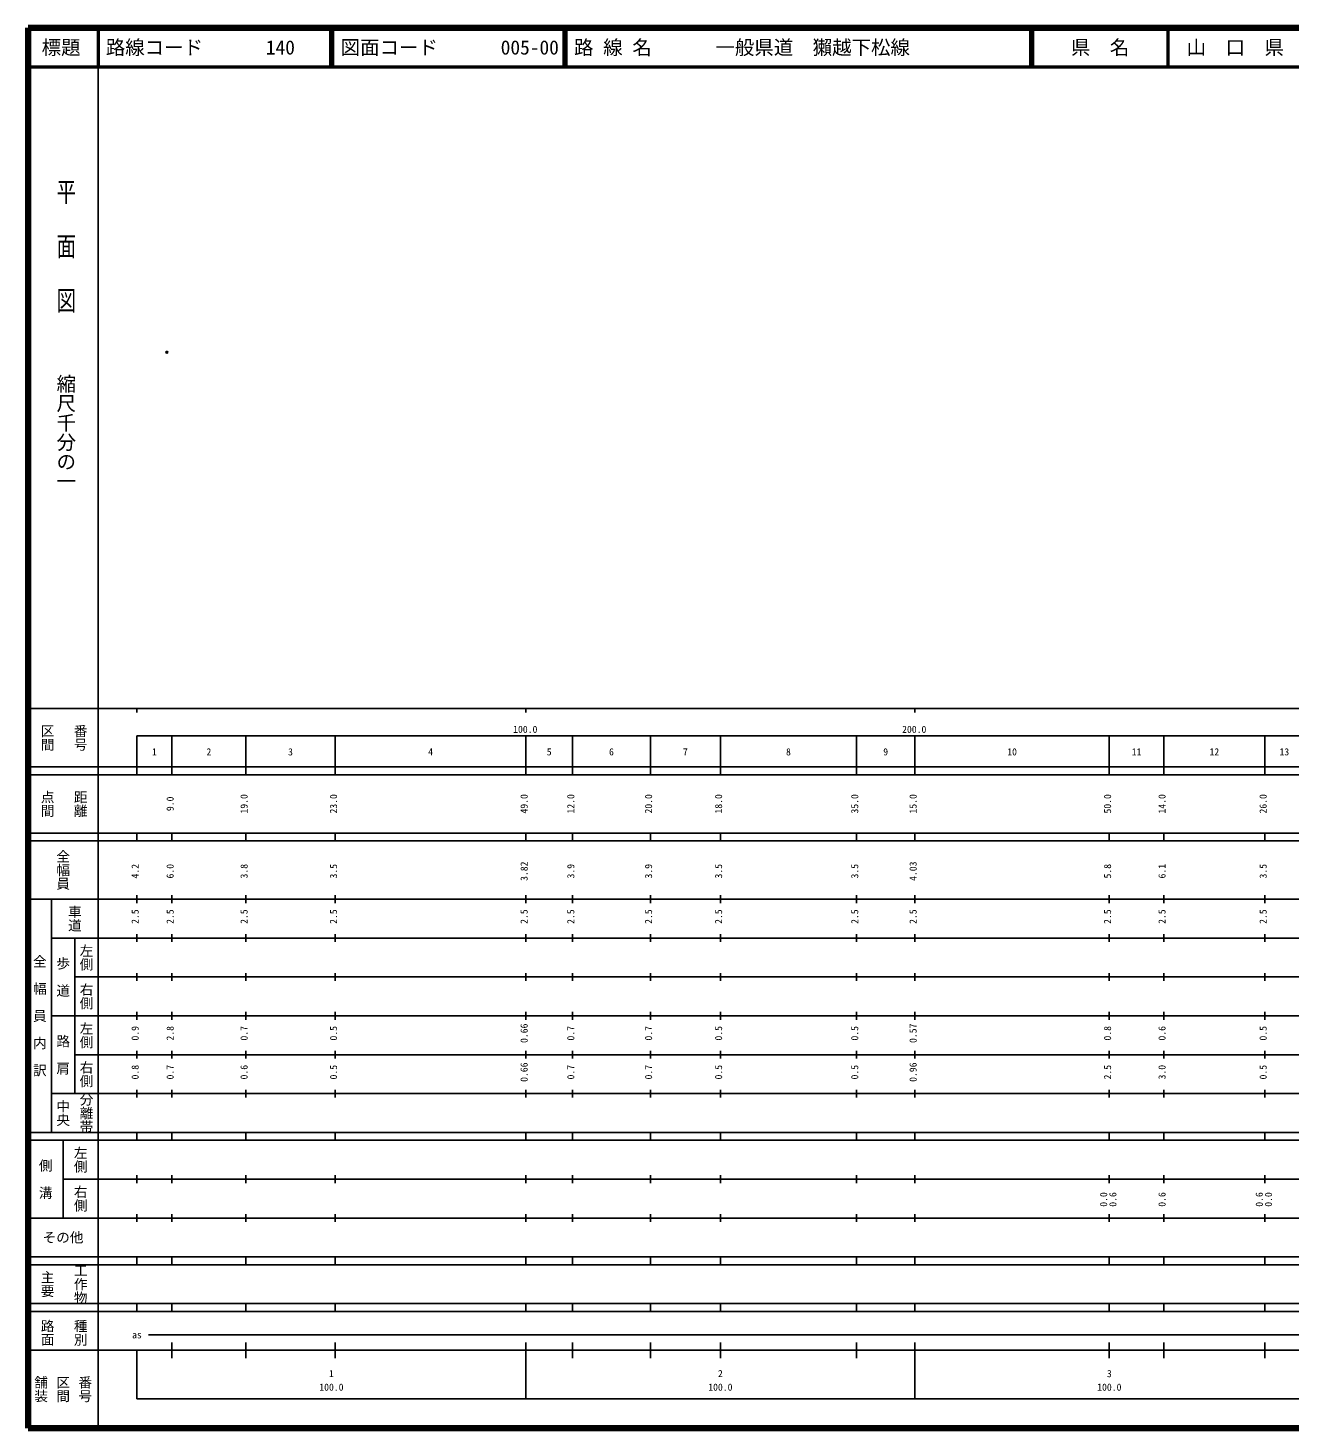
# Model space of a CAD drawing. Units: millimetres on the paper. Extents: x 40 to 680, y 20 to 380.
# Drawn here: x 40 to 364.4, y 20 to 380 of the extents above; entities that cross this region are included whole.
import ezdxf
from ezdxf.enums import TextEntityAlignment as Align

# ---------------------------------------------------------------- set-up
doc = ezdxf.new("R2010")
doc.units = ezdxf.units.MM
doc.header["$PDMODE"] = 32
doc.header["$PDSIZE"] = 0.5
doc.layers.add('M-OTRS', color=6, linetype='Continuous')
doc.layers.add('M-TTL-TXT', color=7, linetype='Continuous')
for name, color, linetype, lineweight in [('M-TTL', 2, 'Continuous', 140), ('M-TTL-BAND', 7, 'Continuous', 25), ('M-TTL-LINE', 7, 'Continuous', 50)]:
    doc.layers.add(name, color=color, linetype=linetype, lineweight=lineweight)
doc.styles.add('@ＭＳ ゴシック', font='')
doc.styles.add('ＭＳ ゴシック', font='')
doc.styles.get('@ＭＳ ゴシック').set_extended_font_data('@MS Gothic')
doc.styles.get('ＭＳ ゴシック').set_extended_font_data('MS Gothic')

msp = doc.modelspace()

# ---------------------------------------------------------------- linework, layer by layer
at = {"layer": 'M-OTRS'}
msp.add_point((75.715, 296.606), dxfattribs=at)
at = {"layer": 'M-TTL'}
for p, q in [((40, 380), (40, 20)), ((680, 380), (40, 380)), ((40, 20), (680, 20))]:
    msp.add_line(p, q, dxfattribs=at)
at = {"layer": 'M-TTL-BAND'}
for p, q in [((58, 370), (58, 20)), ((40, 205), (579, 205)), ((68, 205), (68, 204)), ((168, 205), (168, 204)), ((268, 205), (268, 204)), ((68, 198), (579, 198)), ((68, 198), (68, 188)), ((77, 188), (77, 198)), ((96, 188), (96, 198)), ((119, 188), (119, 198)), ((168, 188), (168, 198)), ((180, 188), (180, 198)), ((200, 188), (200, 198)), ((218, 188), (218, 198)), ((253, 188), (253, 198)), ((268, 188), (268, 198)), ((318, 188), (318, 198)), ((332, 188), (332, 198)), ((358, 188), (358, 198)), ((40, 190), (579, 190)), ((40, 188), (579, 188)), ((40, 173), (579, 173)), ((68, 171), (68, 173)), ((77, 171), (77, 173)), ((96, 171), (96, 173)), ((119, 171), (119, 173)), ((168, 171), (168, 173)), ((180, 171), (180, 173)), ((200, 171), (200, 173)), ((218, 171), (218, 173)), ((253, 171), (253, 173)), ((268, 171), (268, 173)), ((318, 171), (318, 173)), ((332, 171), (332, 173)), ((358, 171), (358, 173)), ((40, 171), (579, 171)), ((40, 156), (579, 156)), ((46, 96), (46, 156)), ((68, 155), (68, 157)), ((77, 155), (77, 157)), ((96, 155), (96, 157)), ((119, 155), (119, 157)), ((168, 155), (168, 157)), ((180, 155), (180, 157)), ((200, 155), (200, 157)), ((218, 155), (218, 157)), ((253, 155), (253, 157)), ((268, 155), (268, 157)), ((318, 155), (318, 157)), ((332, 155), (332, 157)), ((358, 155), (358, 157)), ((46, 146), (579, 146)), ((52, 146), (52, 106)), ((68, 145), (68, 147)), ((77, 145), (77, 147)), ((96, 145), (96, 147)), ((119, 145), (119, 147)), ((168, 145), (168, 147)), ((180, 145), (180, 147)), ((200, 145), (200, 147)), ((218, 145), (218, 147)), ((253, 145), (253, 147)), ((268, 145), (268, 147)), ((318, 145), (318, 147)), ((332, 145), (332, 147)), ((358, 145), (358, 147)), ((68, 135), (68, 137)), ((77, 135), (77, 137)), ((96, 135), (96, 137)), ((119, 135), (119, 137)), ((168, 135), (168, 137)), ((180, 135), (180, 137)), ((200, 135), (200, 137)), ((218, 135), (218, 137)), ((253, 135), (253, 137)), ((268, 135), (268, 137)), ((318, 135), (318, 137)), ((332, 135), (332, 137)), ((358, 135), (358, 137)), ((52, 136), (579, 136)), ((46, 126), (579, 126)), ((68, 125), (68, 127)), ((77, 125), (77, 127)), ((96, 125), (96, 127)), ((119, 125), (119, 127)), ((168, 125), (168, 127)), ((180, 125), (180, 127)), ((200, 125), (200, 127)), ((218, 125), (218, 127)), ((253, 125), (253, 127)), ((268, 125), (268, 127)), ((318, 125), (318, 127)), ((332, 125), (332, 127)), ((358, 125), (358, 127)), ((52, 116), (579, 116)), ((68, 115), (68, 117)), ((77, 115), (77, 117)), ((96, 115), (96, 117)), ((119, 115), (119, 117)), ((168, 115), (168, 117)), ((180, 115), (180, 117)), ((200, 115), (200, 117)), ((218, 115), (218, 117)), ((253, 115), (253, 117)), ((268, 115), (268, 117)), ((318, 115), (318, 117)), ((332, 115), (332, 117)), ((358, 115), (358, 117)), ((46, 106), (579, 106)), ((68, 105), (68, 107)), ((77, 105), (77, 107)), ((96, 105), (96, 107)), ((119, 105), (119, 107)), ((168, 105), (168, 107)), ((180, 105), (180, 107)), ((200, 105), (200, 107)), ((218, 105), (218, 107)), ((253, 105), (253, 107)), ((268, 105), (268, 107)), ((318, 105), (318, 107)), ((332, 105), (332, 107)), ((358, 105), (358, 107)), ((40, 96), (579, 96)), ((40, 94), (579, 94)), ((49, 94), (49, 74)), ((68, 94), (68, 96)), ((77, 94), (77, 96)), ((96, 94), (96, 96)), ((119, 94), (119, 96)), ((168, 94), (168, 96)), ((180, 94), (180, 96)), ((200, 94), (200, 96)), ((218, 94), (218, 96)), ((253, 94), (253, 96)), ((268, 94), (268, 96)), ((318, 94), (318, 96)), ((332, 94), (332, 96)), ((358, 94), (358, 96)), ((49, 84), (579, 84)), ((68, 83), (68, 85)), ((77, 83), (77, 85)), ((96, 83), (96, 85)), ((119, 83), (119, 85)), ((168, 83), (168, 85)), ((180, 83), (180, 85)), ((200, 83), (200, 85)), ((218, 83), (218, 85)), ((253, 83), (253, 85)), ((268, 83), (268, 85)), ((318, 83), (318, 85)), ((332, 83), (332, 85)), ((358, 83), (358, 85)), ((40, 74), (579, 74)), ((68, 73), (68, 75)), ((77, 73), (77, 75)), ((96, 73), (96, 75)), ((119, 73), (119, 75)), ((168, 73), (168, 75)), ((180, 73), (180, 75)), ((200, 73), (200, 75)), ((218, 73), (218, 75)), ((253, 73), (253, 75)), ((268, 73), (268, 75)), ((318, 73), (318, 75)), ((332, 73), (332, 75)), ((358, 73), (358, 75)), ((40, 64), (579, 64)), ((40, 62), (579, 62)), ((68, 62), (68, 64)), ((77, 62), (77, 64)), ((96, 62), (96, 64)), ((119, 62), (119, 64)), ((168, 62), (168, 64)), ((180, 62), (180, 64)), ((200, 62), (200, 64)), ((218, 62), (218, 64)), ((253, 62), (253, 64)), ((268, 62), (268, 64)), ((318, 62), (318, 64)), ((332, 62), (332, 64)), ((358, 62), (358, 64)), ((40, 52), (579, 52)), ((68, 50), (68, 52)), ((77, 50), (77, 52)), ((96, 50), (96, 52)), ((119, 50), (119, 52)), ((168, 50), (168, 52)), ((180, 50), (180, 52)), ((200, 50), (200, 52)), ((218, 50), (218, 52)), ((253, 50), (253, 52)), ((268, 50), (268, 52)), ((318, 50), (318, 52)), ((332, 50), (332, 52)), ((358, 50), (358, 52)), ((40, 50), (579, 50)), ((71, 44), (565, 44)), ((40, 40), (579, 40)), ((68, 40), (68, 27.5)), ((77, 38), (77, 42)), ((96, 38), (96, 42)), ((119, 38), (119, 42)), ((168, 27.5), (168, 42)), ((180, 38), (180, 42)), ((200, 38), (200, 42)), ((218, 38), (218, 42)), ((253, 38), (253, 42)), ((268, 27.5), (268, 42)), ((318, 38), (318, 42)), ((332, 38), (332, 42)), ((358, 38), (358, 42)), ((68, 27.5), (579, 27.5))]:
    msp.add_line(p, q, dxfattribs=at)
at = {"layer": 'M-TTL-LINE'}
for p, q in [((58, 380), (58, 370)), ((117.75, 380), (117.75, 370)), ((118.25, 380), (118.25, 370)), ((177.75, 380), (177.75, 370)), ((178.25, 380), (178.25, 370)), ((297.75, 380), (297.75, 370)), ((298.25, 380), (298.25, 370)), ((333, 380), (333, 370)), ((40, 370), (680, 370))]:
    msp.add_line(p, q, dxfattribs=at)

# ---------------------------------------------------------------- texts
at = {"layer": 'M-TTL-BAND', "style": '@ＭＳ ゴシック', "width": 1.4}
msp.add_text('平  面  図', height=3.666, rotation=270, dxfattribs=at).set_placement((49.777, 306.475), align=Align.MIDDLE_RIGHT)
at = {"layer": 'M-TTL-BAND', "style": '@ＭＳ ゴシック'}
msp.add_text('縮尺千分の一', height=3.666, rotation=270, dxfattribs=at).set_placement((49.777, 261.03), align=Align.MIDDLE_RIGHT)
for s, p in [('区間', (45, 197.5)), ('番号', (53.5, 197.5)), ('点間', (45, 180.5)), ('距離', (53.5, 180.5)), ('全幅員', (49, 163.5)), ('車道', (52, 151)), ('左側', (55, 141)), ('全\u3000幅\u3000員\u3000内\u3000訳', (43, 126)), ('歩\u3000道', (49, 136)), ('右側', (55, 131)), ('左側', (55, 121)), ('路\u3000肩', (49, 116)), ('右側', (55, 111)), ('分離帯', (55, 101)), ('中央', (49, 101)), ('左側', (53.5, 89)), ('側\u3000溝', (44.5, 84)), ('右側', (53.5, 79)), ('工作物', (53.5, 57)), ('主要', (45, 57)), ('路面', (45, 44.5)), ('種別', (53.5, 44.5)), ('舗装', (43.333, 30)), ('区間', (49, 30)), ('番号', (54.667, 30))]:
    msp.add_text(s, height=2.566, rotation=270, dxfattribs=at).set_placement(p, align=Align.MIDDLE_CENTER)
at = {"layer": 'M-TTL-BAND', "style": 'ＭＳ ゴシック'}
for s, p in [('100.0', (167.844, 198.195)), ('200.0', (267.844, 198.195)), ('1', (72.5, 192.405)), ('2', (86.5, 192.405)), ('3', (107.5, 192.405)), ('4', (143.5, 192.405)), ('5', (174, 192.405)), ('6', (190, 192.405)), ('7', (209, 192.405)), ('8', (235.5, 192.405)), ('9', (260.5, 192.405)), ('10', (293, 192.405)), ('11', (325, 192.405)), ('12', (345, 192.405)), ('13', (363, 192.405)), ('as', (68, 42.5)), ('1', (118, 32.523)), ('2', (218, 32.523)), ('3', (318, 32.523)), ('100.0', (118, 29.033)), ('100.0', (218, 29.033)), ('100.0', (318, 29.033))]:
    msp.add_text(s, height=1.833, dxfattribs=at).set_placement(p, align=Align.BOTTOM_CENTER)
for s, p in [('9.0', (78, 180.5)), ('19.0', (97, 180.5)), ('23.0', (120, 180.5)), ('49.0', (169, 180.5)), ('12.0', (181, 180.5)), ('20.0', (201, 180.5)), ('18.0', (219, 180.5)), ('35.0', (254, 180.5)), ('15.0', (269, 180.5)), ('50.0', (319, 180.5)), ('14.0', (333, 180.5)), ('26.0', (359, 180.5)), ('4.2', (69, 163.174)), ('6.0', (78, 163.174)), ('3.8', (97, 163.174)), ('3.5', (120, 163.174)), ('3.82', (169, 163.174)), ('3.9', (181, 163.174)), ('3.9', (201, 163.174)), ('3.5', (219, 163.174)), ('3.5', (254, 163.174)), ('4.03', (269, 163.174)), ('5.8', (319, 163.174)), ('6.1', (333, 163.174)), ('3.5', (359, 163.174)), ('2.5', (69, 151.5)), ('2.5', (78, 151.5)), ('2.5', (97, 151.5)), ('2.5', (120, 151.5)), ('2.5', (169, 151.5)), ('2.5', (181, 151.5)), ('2.5', (201, 151.5)), ('2.5', (219, 151.5)), ('2.5', (254, 151.5)), ('2.5', (269, 151.5)), ('2.5', (319, 151.5)), ('2.5', (333, 151.5)), ('2.5', (359, 151.5)), ('0.9', (69, 121.5)), ('2.8', (78, 121.5)), ('0.7', (97, 121.5)), ('0.5', (120, 121.5)), ('0.66', (169, 121.5)), ('0.7', (181, 121.5)), ('0.7', (201, 121.5)), ('0.5', (219, 121.5)), ('0.5', (254, 121.5)), ('0.57', (269, 121.5)), ('0.8', (319, 121.5)), ('0.6', (333, 121.5)), ('0.5', (359, 121.5)), ('0.8', (69, 111.5)), ('0.7', (78, 111.5)), ('0.6', (97, 111.5)), ('0.5', (120, 111.5)), ('0.66', (169, 111.5)), ('0.7', (181, 111.5)), ('0.7', (201, 111.5)), ('0.5', (219, 111.5)), ('0.5', (254, 111.5)), ('0.96', (269, 111.5)), ('2.5', (319, 111.5)), ('3.0', (333, 111.5)), ('0.5', (359, 111.5)), ('0.0', (318, 78.764)), ('0.6', (320.37, 78.764)), ('0.6', (333, 78.764)), ('0.6', (358, 78.764)), ('0.0', (360.37, 78.764))]:
    msp.add_text(s, height=1.833, rotation=90, dxfattribs=at).set_placement(p, align=Align.BOTTOM_CENTER)
msp.add_text('その他', height=2.566, dxfattribs=at).set_placement((49, 69), align=Align.MIDDLE_CENTER)
at = {"layer": 'M-TTL-TXT', "style": 'ＭＳ ゴシック'}
for s, p in [('標題', (48.5, 375)), ('県\u3000名', (315.625, 375)), ('山\u3000口\u3000県', (350.375, 375))]:
    msp.add_text(s, height=3.666, dxfattribs=at).set_placement(p, align=Align.MIDDLE_CENTER)
for s, p in [('路線コード', (60, 375)), ('140', (101.142, 375)), ('図面コード', (120.38, 375)), ('005-00', (161.521, 375)), ('路 線 名', (180.38, 375)), ('一般県道\u3000獺越下松線', (216.734, 375))]:
    msp.add_text(s, height=3.666, dxfattribs=at).set_placement(p, align=Align.MIDDLE_LEFT)

doc.saveas('drawing.dxf')
